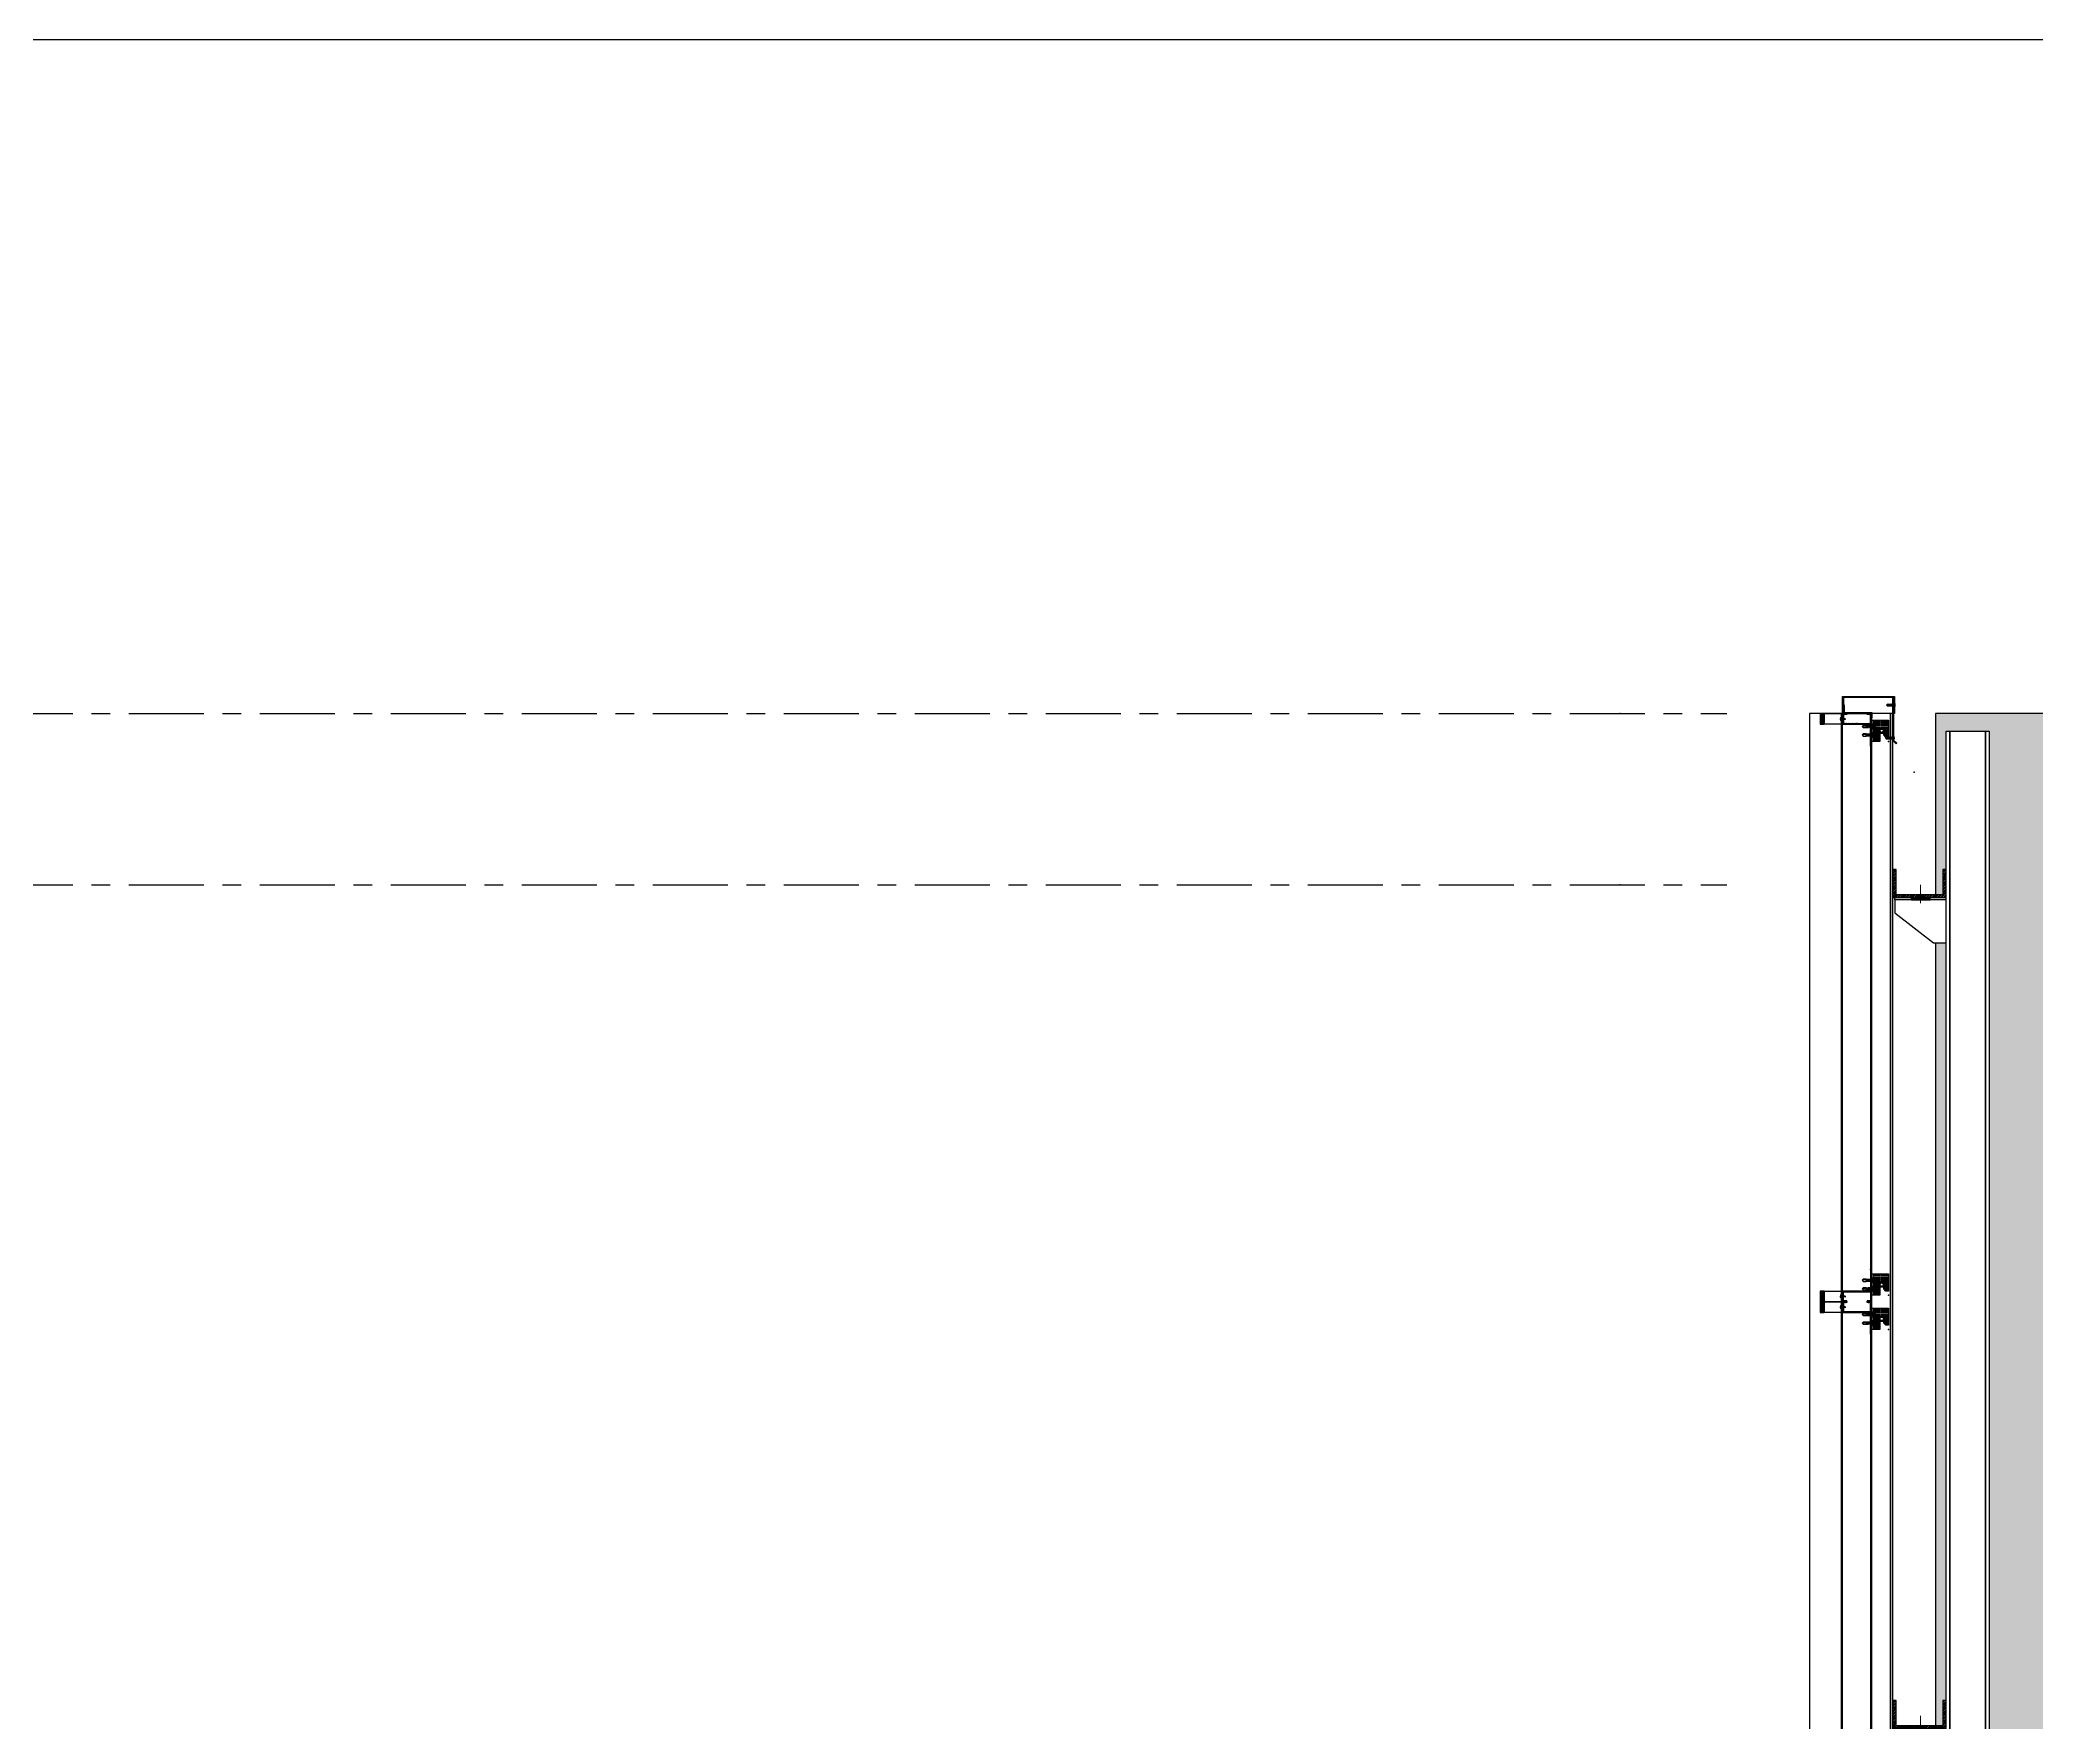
# Model space of a CAD drawing. Header units: millimetres. Extents: x -1379 to 1385823, y -4884429 to 548763.
# Drawn here: x 725001 to 729668, y -2332908 to -2328975 of the extents above; entities that cross this region are included whole.
import ezdxf
from ezdxf.xclip import XClip

# ---------------------------------------------------------------- set-up
doc = ezdxf.new("R2010")
doc.units = ezdxf.units.MM
doc.header["$XCLIPFRAME"] = 0
doc.set_wipeout_variables(frame=1)
for name, pattern in [('CENTER', [50.8, 31.75, -6.35, 6.35, -6.35]), ('TA_GL_000.70000', [1.925, 0.7, -0.175, 0.175, -0.175, 0.7]), ('TA_HL_001.00000', [6.5, 3.55, -2.95]), ('XKITLINE00', [0])]:
    doc.linetypes.add(name, pattern=pattern)
for name, color, linetype in [('000 - 0_SYM_DWG_GRIDLINE_MAIN_COLOR_251', 7, 'Continuous'), ('000 - CONCRETE_COL_CUT_COLOR_1', 7, 'Continuous'), ('000 - CONCRETE_COL_WIPEOUT_', 7, 'Continuous'), ('000 - EXISTING_PRECAST_HATCH_', 7, 'Continuous'), ('000 - GRID', 7, 'CENTER'), ('000 - L I N E 0.1', 7, 'Continuous'), ('000 - STRUCTURE_STEEL_ACCESORIES_MAIN_COLOR_1', 7, 'Continuous'), ('000 - STRUCTURE_STEEL_FASTERN_MAIN_COLOR_2', 7, 'Continuous'), ('000 - STRUCTURE_STEEL_FRAMING_CUT_COLOR_4', 7, 'Continuous'), ('000 - STRUCTURE_STEEL_FRAMING_HATCH_', 7, 'Continuous'), ('000 - STRUCTURE_STEEL_FRAMING_MAIN_COLOR_1', 7, 'Continuous'), ('000 - STRUCTURE_STEEL_FRAMING_MAIN_COLOR_2', 7, 'Continuous'), ('000 - STRUCTURE_STEEL_FRAMING_SUB_COLOR_2', 7, 'Continuous'), ('000 - STRUCTURE_STEEL_FRAMING_WIPEOUT_', 7, 'Continuous'), ('010 - ASPG_ACCESSORIES_MAIN_COLOR_1', 7, 'Continuous'), ('010 - ASPG_ACCESSORIES_MAIN_COLOR_2', 7, 'Continuous'), ('010 - ASPG_ACCESSORIES_SUB_COLOR_3', 7, 'Continuous'), ('010 - ASPG_EXTR_MAIN_COLOR_2', 7, 'Continuous'), ('010 - ASPG_EXTR_WIPEOUT_', 7, 'Continuous'), ('010 - ASPG_FASTERN_MAIN_COLOR_1', 7, 'Continuous'), ('010 - ASPG_FASTERN_SUB_COLOR_2', 7, 'Continuous'), ('010 - ASPG_FASTERN_WIPEOUT_', 7, 'Continuous'), ('010 - ASPG_FLASHING_CUT_COLOR_3', 7, 'Continuous'), ('010 - ASPG_FLASHING_CUT_COLOR_4', 7, 'Continuous'), ('010 - ASPG_FLASHING_CUT_COLOR_5', 7, 'Continuous'), ('010 - ASPG_FLASHING_HATCH_', 7, 'Continuous'), ('010 - ASPG_FRAMING_CUT_COLOR_4', 7, 'Continuous'), ('010 - ASPG_FRAMING_HATCH_', 7, 'Continuous'), ('010 - ASPG_FRAMING_SUB_COLOR_2', 7, 'Continuous'), ('010 - ASPG_FRAMING_WIPEOUT_', 7, 'Continuous'), ('Center Line', 7, 'CENTER'), ('HATCH', 7, 'Continuous')]:
    doc.layers.add(name, color=color, linetype=linetype)
doc.layers.add('000 - STRUCTURE_STEEL_FRAMING_DEF_SUB', color=7, linetype='Continuous', plot=False)
doc.layers.add('010 - ASPG_ACCESSORIES_DEF_SUB', color=7, linetype='Continuous', plot=False)
doc.layers.add('Part', color=7, linetype='Continuous', lineweight=0)
doc.layers.add('SCREW', color=7, linetype='Continuous', lineweight=5)
doc.styles.add('Cetury Gothic', font='swissl.ttf')
doc.styles.add('TA', font='', dxfattribs={"height": 4.5})
doc.styles.get('TA').set_extended_font_data('Cordia New')
pattern_1 = [(45, (2715.48714, 3084.9077), (-0.265165043, 0.265165043), []), (45, (2715.6639, 3084.9077), (-0.265165043, 0.265165043), [])]

# ---------------------------------------------------------------- blocks, each defined once
blk = doc.blocks.new('*U2544')
at = {"layer": '000 - 0_SYM_DWG_GRIDLINE_MAIN_COLOR_251', "color": 7, "linetype": 'ByBlock', "ltscale": 5}
blk.add_line((5, 0), (-106.471, 0), dxfattribs=at)
at = {"layer": '000 - 0_SYM_DWG_GRIDLINE_MAIN_COLOR_251', "color": 7}
blk.add_point((-101.471, 0), dxfattribs=at)
at = {"color": 7, "style": 'TA', "flags": 1}
blk.add_attdef('LOCATION', (6, -6), '', height=4.5, rotation=270, dxfattribs=at)
blk = doc.blocks.new('C-1-IV01_REV00-1_20260626-134852_SECTION_B-1_DIMS')
at = {"layer": '000 - GRID', "color": 7, "linetype": 'TA_GL_000.70000', "xscale": 50, "yscale": 50, "zscale": 50, "rotation": 180}
for p in [(-16325.9, 114425), (-16325.9, 114025)]:
    blk.add_blockref('*U2544', p, dxfattribs=at)
blk = doc.blocks.new('*U3389')
at = {"color": 7}
blk.add_wipeout([(-50, 40), (50, 40), (50, 4854), (-50, 4854)], dxfattribs=at)
at = {"layer": '000 - STRUCTURE_STEEL_ACCESORIES_MAIN_COLOR_1', "color": 7, "lineweight": 0}
blk.add_line((30, 90), (-30, 90), dxfattribs=at)
blk.add_lwpolyline([(-15.2, 71.5), (-12.5, 72), (12.5, 72), (15.2, 71.5), (17.4, 69.9), (19, 67.7), (19.5, 65), (19, 62.3), (17.4, 60.1), (15.2, 58.5), (12.5, 58), (-12.5, 58), (-15.2, 58.5), (-17.4, 60.1), (-19, 62.3), (-19.5, 65), (-19, 67.7), (-17.4, 69.9), (-15.2, 71.5)], close=True, dxfattribs=at)
at = {"layer": '000 - STRUCTURE_STEEL_FRAMING_SUB_COLOR_2', "color": 7}
blk.add_lwpolyline([(-42, 4854), (42, 4854), (42, 40), (-42, 40)], close=True, dxfattribs=at)
at = {"color": 7}
blk.add_wipeout([(60, 20), (60, 30), (-60, 30), (-60, 20), (-80, 0), (80, 0)], dxfattribs=at)
at = {"layer": '000 - STRUCTURE_STEEL_ACCESORIES_MAIN_COLOR_1', "color": 7, "lineweight": 0}
for p, q in [((-30, 90), (-30, 30)), ((30, 30), (30, 90)), ((30, 35), (-30, 35))]:
    blk.add_line(p, q, dxfattribs=at)
at = {"layer": '000 - STRUCTURE_STEEL_FASTERN_MAIN_COLOR_2', "color": 7}
blk.add_line((-60, 20), (60, 20), dxfattribs=at)
at = {"layer": '000 - STRUCTURE_STEEL_FASTERN_MAIN_COLOR_2', "color": 7, "lineweight": 0}
blk.add_lwpolyline([(60, 20), (60, 30), (-60, 30), (-60, 20), (-80, 0), (80, 0)], close=True, dxfattribs=at)
at = {"layer": '000 - STRUCTURE_STEEL_FRAMING_MAIN_COLOR_1', "color": 7}
for points in [[(-50, 4854), (-42, 4854), (-42, 40), (-50, 40)], [(42, 4854), (50, 4854), (50, 40), (42, 40)]]:
    blk.add_lwpolyline(points, close=True, dxfattribs=at)
blk = doc.blocks.new('*A2482')
at = {"layer": 'Part', "color": 7, "linetype": 'XKITLINE00', "lineweight": 0}
for p, q in [((560.731873, 232.946249), (560.571873, 232.946249)), ((560.571873, 232.946249), (560.571873, 231.646249)), ((560.731873, 231.766249), (560.731873, 232.946249)), ((563.071873, 232.946249), (562.911873, 232.946249)), ((562.911873, 232.946249), (562.911873, 231.766249)), ((563.071873, 231.646249), (563.071873, 232.946249)), ((560.571873, 231.646249), (563.071873, 231.646249)), ((562.911873, 231.766249), (560.731873, 231.766249))]:
    blk.add_line(p, q, dxfattribs=at)
blk = doc.blocks.new('*A2483')
at = {"layer": 'Part', "color": 7, "linetype": 'XKITLINE00', "lineweight": 0}
for p, q in [((560.671873, 231.526249), (560.671873, 231.646249)), ((563.071873, 231.526249), (560.671873, 231.526249)), ((563.071873, 231.646249), (563.071873, 231.526249))]:
    blk.add_line(p, q, dxfattribs=at)
blk = doc.blocks.new('*U2484')
at = {"color": 7}
blk.add_wipeout([(-120, 100), (-120, 106), (-125, 106), (-125, 171), (-117, 171), (-117, 112), (-8, 112), (-8, 171), (0, 171), (0, 106), (0, 100), (0, 0), (-30, 0), (-120, 70)], dxfattribs=at)
at = {"layer": '000 - STRUCTURE_STEEL_FRAMING_HATCH_'}
h = blk.add_hatch(dxfattribs=at)
h.set_pattern_fill('ANSI32', scale=0.5)
h.paths.add_polyline_path([(-125, 171), (-125, 106), (0, 106), (0, 171), (-8, 171), (-8, 112), (-117, 112), (-117, 171)])
h = blk.add_hatch(dxfattribs=at)
h.set_pattern_fill('ANSI32', style=0)
h.set_pattern_definition(pattern_1)
h.paths.add_polyline_path([(-38, 106), (-38, 100), (-82, 100), (-82, 106)], flags=17)
h = blk.add_hatch(dxfattribs=at)
h.set_pattern_fill('ANSI32', style=0)
h.set_pattern_definition(pattern_1)
h.paths.add_polyline_path([(-53, 112), (-53, 106), (-67, 106), (-67, 112)], flags=17)
at = {"layer": '000 - STRUCTURE_STEEL_FRAMING_CUT_COLOR_4', "color": 7}
blk.add_lwpolyline([(-125, 171), (-125, 106), (0, 106), (0, 171), (-8, 171), (-8, 112), (-117, 112), (-117, 171), (-125, 171)], dxfattribs=at)
at = {"layer": '000 - STRUCTURE_STEEL_FRAMING_DEF_SUB', "color": 7, "linetype": 'XKITLINE00', "lineweight": 0}
blk.add_line((-60, 92.1), (-60, 135), dxfattribs=at)
blk.add_line((-60, 92.1), (-60, 135), dxfattribs=at)
at = {"layer": '000 - STRUCTURE_STEEL_FRAMING_HATCH_', "color": 7, "linetype": 'XKITLINE00', "lineweight": 0}
for p, q in [((-82, 100), (-82, 106)), ((-82, 100), (-82, 106)), ((-67, 106), (-67, 112)), ((-67, 106), (-67, 112)), ((-53, 106), (-53, 112)), ((-53, 106), (-53, 112)), ((-38, 100), (-38, 106)), ((-38, 100), (-38, 106))]:
    blk.add_line(p, q, dxfattribs=at)
at = {"layer": '000 - STRUCTURE_STEEL_FRAMING_MAIN_COLOR_2', "color": 7}
blk.add_lwpolyline([(-120, 106), (0, 106), (0, 100), (-120, 100)], close=True, dxfattribs=at)
blk.add_lwpolyline([(-120, 100), (-120, 70), (-30, 0), (0, 0), (0, 100), (-120, 100)], dxfattribs=at)
at = {"color": 7, "lineweight": 0, "xscale": 50, "yscale": 50, "zscale": 50}
blk.add_blockref('*A2482', (-28153.6, -11476.3), dxfattribs=at)
at = {"layer": '000 - STRUCTURE_STEEL_FRAMING_MAIN_COLOR_2', "color": 7, "xscale": 50, "yscale": 50, "zscale": 50}
blk.add_blockref('*A2483', (-28153.6, -11476.3), dxfattribs=at)
blk = doc.blocks.new('*U3390')
at = {"color": 7}
blk.add_wipeout([(-50, 40), (50, 40), (50, 2720), (-50, 2720)], dxfattribs=at)
blk.add_wipeout([(-225, 40), (-175, 40), (-175, 2801), (-225, 2801)], dxfattribs=at).dxf.layer = '000 - STRUCTURE_STEEL_FRAMING_WIPEOUT_'
at = {"layer": '000 - STRUCTURE_STEEL_FRAMING_MAIN_COLOR_1', "color": 7}
blk.add_lwpolyline([(42, 2720), (50, 2720), (50, 40), (42, 40)], close=True, dxfattribs=at)
at = {"layer": '000 - STRUCTURE_STEEL_FRAMING_SUB_COLOR_2', "color": 7}
blk.add_lwpolyline([(-42, 2720), (42, 2720), (42, 40), (-42, 40)], close=True, dxfattribs=at)
at = {"color": 7}
blk.add_blockref('*U2484', (-50, 322.6), dxfattribs=at)
blk.add_blockref('*U2484', (-50, 322.6), dxfattribs=at)
at = {"layer": '000 - STRUCTURE_STEEL_FRAMING_MAIN_COLOR_1', "color": 7}
for points in [[(-225, 40), (-180, 40), (-180, 2801), (-225, 2801)], [(-180, 40), (-175, 40), (-175, 2801), (-180, 2801)]]:
    blk.add_lwpolyline(points, close=True, dxfattribs=at)
at = {"color": 7}
blk.add_blockref('*U2484', (-50, 2265.4), dxfattribs=at)
blk.add_blockref('*U2484', (-50, 2265.4), dxfattribs=at)
at = {"layer": '000 - STRUCTURE_STEEL_FRAMING_MAIN_COLOR_1', "color": 7}
blk.add_lwpolyline([(-50, 2720), (-42, 2720), (-42, 40), (-50, 40)], close=True, dxfattribs=at)
blk = doc.blocks.new('000_ASPG_TYP_FILES_20260218-010703_FRAME_EXTR_HONLIZONTAL')
at = {"layer": '010 - ASPG_FRAMING_HATCH_'}
h = blk.add_hatch(dxfattribs=at)
h.set_pattern_fill('ANSI32', scale=0.1)
edge = h.paths.add_edge_path()
edge.add_line((74.7, 2), (25, 2))
edge.add_line((25, 2), (25, 67))
edge.add_arc((24.7, 67), 0.3, 0, 90)
edge.add_line((24.7, 67.3), (0.3, 67.3))
edge.add_arc((0.3, 67), 0.3, 90, 180)
edge.add_line((0, 67), (0, 57.6))
edge.add_arc((0.3, 57.6), 0.3, 180, 270)
edge.add_line((0.3, 57.3), (1.7, 57.3))
edge.add_arc((1.7, 57.6), 0.3, 270, 360)
edge.add_line((2, 57.6), (2, 65))
edge.add_arc((2.3, 65), 0.3, 90, 180, ccw=False)
edge.add_line((2.3, 65.3), (22.7, 65.3))
edge.add_arc((22.7, 65), 0.3, 0, 90, ccw=False)
edge.add_line((23, 65), (23, 49))
edge.add_line((23, 49), (23.5, 48.5))
edge.add_line((23.5, 48.5), (23, 48))
edge.add_line((23, 48), (23, 22.3))
edge.add_line((23, 22.3), (23.5, 21.8))
edge.add_line((23.5, 21.8), (23, 21.3))
edge.add_line((23, 21.3), (23, 2.3))
edge.add_arc((22.7, 2.3), 0.3, -90, 0, ccw=False)
edge.add_line((22.7, 2), (2.3, 2))
edge.add_arc((2.3, 2.3), 0.3, 180, 270, ccw=False)
edge.add_line((2, 2.3), (2, 9.7))
edge.add_arc((1.7, 9.7), 0.3, 0, 90)
edge.add_line((1.7, 10), (0.3, 10))
edge.add_arc((0.3, 9.7), 0.3, 90, 180)
edge.add_line((0, 9.7), (0, 0.3))
edge.add_arc((0.3, 0.3), 0.3, 180, 270)
edge.add_line((0.3, 0), (74.7, 0))
at = {"layer": '010 - ASPG_ACCESSORIES_DEF_SUB', "color": 7}
for p in [(0, 67.3), (0, 57.3), (25, 67.3), (25, 67.3), (0, 10), (0, 10), (0, 0), (75, 2), (75, 0)]:
    blk.add_point(p, dxfattribs=at)
at = {"layer": '010 - ASPG_FRAMING_CUT_COLOR_4', "color": 7}
blk.add_line((75, 0.3), (75, 1.7), dxfattribs=at)
blk.add_lwpolyline([(74.7, 2), (25, 2), (25, 67, 0.414214), (24.7, 67.3), (0.3, 67.3, 0.414214), (0, 67), (0, 57.6, 0.414214), (0.3, 57.3), (1.7, 57.3, 0.414214), (2, 57.6), (2, 65, -0.414214), (2.3, 65.3), (22.7, 65.3, -0.414214), (23, 65), (23, 49), (23.5, 48.5), (23, 48), (23, 22.3), (23.5, 21.8), (23, 21.3), (23, 2.3, -0.414214), (22.7, 2), (2.3, 2, -0.414214), (2, 2.3), (2, 9.7, 0.414214), (1.7, 10), (0.3, 10, 0.414214), (0, 9.7), (0, 0.3, 0.414214), (0.3, 0), (74.7, 0)], format="xyb", dxfattribs=at)
for centre, start, end in [((0.3, 57.6), 180, 270), ((1.7, 57.6), 270, 0), ((2.3, 65), 90, 180), ((0.3, 9.7), 90, 180), ((0.3, 0.3), 180, 270), ((1.7, 9.7), 0, 90), ((2.3, 2.3), 180, 270), ((22.7, 2.3), 270, 0), ((74.7, 1.7), 0, 90), ((74.7, 0.3), 270, 0)]:
    blk.add_arc(centre, 0.3, start, end, dxfattribs=at)
blk = doc.blocks.new('PZG35-9D5')
at = {"layer": 'Center Line', "color": 7}
blk.add_line((0, 3.7), (0, -10.5), dxfattribs=at)
at = {"layer": 'SCREW', "color": 7}
for p, q in [((-1.4, 0), (-1.4, -1.1)), ((1.4, 0), (1.4, -0.6)), ((-1.9, -1.4), (1.9, -0.9)), ((-1.9, -1.4), (-1.4, -1.1)), ((-1.9, -1.4), (-1.4, -1.7)), ((-1.9, -2.7), (1.9, -2.2)), ((-1.9, -2.7), (-1.4, -2.4)), ((-1.9, -2.7), (-1.4, -3)), ((-1.9, -4), (-1.4, -3.7)), ((-1.9, -4), (-1, -3.9)), ((-1.9, -4), (-1.4, -4.3)), ((-1.4, -1.1), (1.4, -0.6)), ((-1.4, -1.7), (1.4, -1.2)), ((-1.4, -1.7), (-1.4, -2.4)), ((-1.4, -2.4), (1.4, -1.9)), ((-1.4, -3), (1.4, -2.5)), ((-1.4, -3), (-1.4, -3.7)), ((-1.4, -3.7), (-0.8, -3.6)), ((-1.4, -4.3), (-1.4, -8.1)), ((-1.4, -4.3), (-1.2, -4.3)), ((0, -9.5), (-1.4, -8.1)), ((0, -9.5), (1.4, -8.1)), ((0.6, -3.3), (1.4, -3.2)), ((0.7, -3.7), (1.9, -3.5)), ((0.7, -3.9), (1.4, -3.8)), ((0.7, -4.6), (1.4, -4.5)), ((0.7, -5), (1.9, -4.8)), ((0.7, -5.2), (1.4, -5.1)), ((1.9, -0.9), (1.4, -0.6)), ((1.9, -0.9), (1.4, -1.2)), ((1.4, -1.2), (1.4, -1.9)), ((1.9, -2.2), (1.4, -1.9)), ((1.9, -2.2), (1.4, -2.5)), ((1.4, -2.5), (1.4, -3.2)), ((1.9, -3.5), (1.4, -3.2)), ((1.9, -3.5), (1.4, -3.8)), ((1.4, -3.8), (1.4, -4.5)), ((1.9, -4.8), (1.4, -4.5)), ((1.9, -4.8), (1.4, -5.1)), ((1.4, -5.1), (1.4, -8.1))]:
    blk.add_line(p, q, dxfattribs=at)
blk.add_lwpolyline([(0, -9.5), (0.7, -5.2), (0.7, -3.6, 0.417657), (0.4, -3.3, 0.108102), (-0.8, -3.6), (-1.4, -4.7)], format="xyb", dxfattribs=at)
blk = doc.blocks.new('*U3139')
at = {"layer": 'SCREW', "color": 7}
blk.add_lwpolyline([(3, 1.8, 0.09906), (0.8, 2.5), (0.8, 2.3), (-0.8, 2.3), (-0.8, 2.5, 0.09906), (-3, 1.8, 0.266588), (-3.5, 1), (-3.5, 0.2, 0.414214), (-3.3, 0), (3.3, 0, 0.414214), (3.5, 0.2), (3.5, 1, 0.266588)], format="xyb", close=True, dxfattribs=at)
blk.add_blockref('PZG35-9D5', (0, 0), dxfattribs=at)
blk = doc.blocks.new('000_ASPG_TYP_FILES_BK_FOR_ASPG_LOUVERS_SIDE_VIEW')
at = {"color": 7}
blk.add_point((0, 0), dxfattribs=at)
at = {"layer": '010 - ASPG_ACCESSORIES_MAIN_COLOR_1', "color": 7}
blk.add_line((2.8, -12.5), (2.8, 12.5), dxfattribs=at)
for points in [[(43.2, -12.5), (0.8, -12.5), (0.8, 12.5), (43.2, 12.5)], [(52.5, 12.5), (43.2, 12.5), (43.2, -12.5), (52.5, -12.5)]]:
    blk.add_lwpolyline(points, close=True, dxfattribs=at)
at = {"layer": '010 - ASPG_ACCESSORIES_SUB_COLOR_3', "color": 7}
for p, q in [((43.5, -12.5), (43.5, 12.5)), ((43.8, -12.5), (43.8, 12.5)), ((44.3, -12.5), (44.3, 12.5)), ((45, -12.5), (45, 12.5)), ((45.8, -12.5), (45.8, 12.5)), ((46.7, -12.5), (46.7, 12.5)), ((47.6, -12.5), (47.6, 12.5)), ((48.6, -12.5), (48.6, 12.5)), ((50.6, -12.5), (50.6, 12.5)), ((51.4, -12.5), (51.4, 12.5)), ((52.1, -12.5), (52.1, 12.5)), ((52.5, -12.5), (52.5, 12.5))]:
    blk.add_line(p, q, dxfattribs=at)
at = {"layer": 'SCREW', "color": 7, "rotation": 270}
blk.add_blockref('*U3139', (2.8, 0), dxfattribs=at)
blk = doc.blocks.new('A$C57452C2B')
at = {"layer": '010 - ASPG_FASTERN_MAIN_COLOR_1', "color": 7}
for p, q in [((0.003, 0.0005), (0.003, 0.004)), ((0.01, 0), (0.004, 0)), ((0.007, 0.031), (0.0045, 0.021)), ((0.005, 0.0005), (0.005, 0.004)), ((0.009, 0.0005), (0.009, 0.004)), ((0.011, 0.0005), (0.011, 0.004))]:
    blk.add_line(p, q, dxfattribs=at)
for points in [[(0.014, 0.005), (0.014, 0.006), (0, 0.006), (0, 0.005), (0.003, 0.004), (0.011, 0.004)], [(0.0045, 0.021), (0.0045, 0.028), (0.007, 0.031), (0.0095, 0.028), (0.0095, 0.021)]]:
    blk.add_lwpolyline(points, close=True, dxfattribs=at)
for centre, radius, start, end in [((0.004, 0.0013), 0.00125, 216.8699, 323.1301), ((0.007, 0.0043), 0.00425, 241.9275, 298.0725), ((0.01, 0.0013), 0.00125, 216.8699, 323.1301)]:
    blk.add_arc(centre, radius, start, end, dxfattribs=at)
at = {"layer": '010 - ASPG_FASTERN_SUB_COLOR_2', "color": 7}
for p in [(0.0095, 0.021), (0.0045, 0.021)]:
    blk.add_line(p, (0.0045, 0.0197), dxfattribs=at)
for points in [[(0.0045, 0.0167, 0.666667), (0.0045, 0.0182), (0.0095, 0.0195, 0.666667), (0.0095, 0.018)], [(0.0045, 0.0152, 0.666667), (0.0045, 0.0167), (0.0095, 0.018, 0.666667), (0.0095, 0.0165)], [(0.0045, 0.0137, 0.666667), (0.0045, 0.0152), (0.0095, 0.0165, 0.666667), (0.0095, 0.015)], [(0.0045, 0.0122, 0.666667), (0.0045, 0.0137), (0.0095, 0.015, 0.666667), (0.0095, 0.0135)], [(0.0045, 0.0107, 0.666667), (0.0045, 0.0122), (0.0095, 0.0135, 0.666667), (0.0095, 0.012)], [(0.0045, 0.0092, 0.666667), (0.0045, 0.0107), (0.0095, 0.012, 0.666667), (0.0095, 0.0105)], [(0.0045, 0.0077, 0.666667), (0.0045, 0.0092), (0.0095, 0.0105, 0.666667), (0.0095, 0.009)], [(0.0045, 0.0062, 0.666667), (0.0045, 0.0077), (0.0095, 0.009, 0.666667), (0.0095, 0.0075)], [(0.0047, 0.006, 0.091189), (0.0045, 0.0062), (0.0095, 0.0075, 0.666667), (0.0095, 0.006)]]:
    blk.add_lwpolyline(points, format="xyb", dxfattribs=at)
for centre, start, end in [((0.0042, 0.0189), 292.6199, 67.3801), ((0.0098, 0.0203), 112.6199, 247.3801)]:
    blk.add_arc(centre, 0.000812, start, end, dxfattribs=at)
blk = doc.blocks.new('A$C6d2a724f')
at = {"color": 7}
blk.add_wipeout([(-3.7, 6.3), (3.7, 6.3), (7.3, 0), (3.7, -6.3), (-3.7, -6.3), (-7.3, 0)], dxfattribs=at).dxf.layer = '010 - ASPG_FASTERN_MAIN_COLOR_1'
at = {"layer": '010 - ASPG_FASTERN_MAIN_COLOR_1', "color": 7}
blk.add_lwpolyline([(-3.7, 6.3), (3.7, 6.3), (7.3, 0), (3.7, -6.3), (-3.7, -6.3), (-7.3, 0)], close=True, dxfattribs=at)
at = {"layer": '010 - ASPG_FASTERN_SUB_COLOR_2', "color": 7}
for radius in [6.33, 3.96]:
    blk.add_circle((0, 0), radius, dxfattribs=at)
blk = doc.blocks.new('A$Cb3d6a647')
at = {"color": 7}
blk.add_wipeout([(0, -50), (0, -50), (0, 0), (40, 0), (40, -40), (33.7, -40), (28.7, -35), (28.7, -25), (27.4, -21.8), (24.2, -20.5), (21, -21.8), (19.7, -25), (19.7, -50)], dxfattribs=at).dxf.layer = '010 - ASPG_FASTERN_WIPEOUT_'
at = {"layer": 'HATCH'}
h = blk.add_hatch(dxfattribs=at)
h.set_pattern_fill('DOTS', scale=0.5)
h.paths.add_polyline_path([(3, 0), (3, -8), (4, -8), (5, -11), (8.5, -11, -0.236068), (9, -12), (9, -19), (5, -19), (4, -22), (3, -22), (3, -28), (4, -28), (5, -31), (8.5, -31, -0.236068), (9, -32), (9, -39), (5, -39), (4, -42), (3, -42), (3, -50), (19.7, -50), (19.7, -25, -1), (28.7, -25), (28.7, -35), (33.7, -40), (40, -40), (40, 0)])
at = {"color": 7}
blk.add_point((40, -50), dxfattribs=at)
at = {"layer": '010 - ASPG_ACCESSORIES_MAIN_COLOR_1', "color": 7}
blk.add_lwpolyline([(0, 0), (3, 0), (3, -50), (0, -50)], close=True, dxfattribs=at)
at = {"layer": '010 - ASPG_ACCESSORIES_MAIN_COLOR_2', "color": 7}
blk.add_lwpolyline([(0, 0), (40, 0), (40, -40), (33.7, -40), (28.7, -35), (28.7, -25, 1), (19.7, -25), (19.7, -50), (0, -50)], format="xyb", close=True, dxfattribs=at)
at = {"color": 7, "extrusion": (0, 0, -1), "xscale": 1000, "yscale": 1000, "zscale": -1000, "rotation": 270}
for p in [(-9, -8), (-9, -28)]:
    blk.add_blockref('A$C57452C2B', p, dxfattribs=at)
at = {"color": 7}
blk.add_blockref('A$C6d2a724f', (24.2, -25), dxfattribs=at)
blk = doc.blocks.new('*U2521')
at = {"color": 7}
blk.add_wipeout([(1350, 2), (25, 2), (25, 67.3), (1350, 67.3)], dxfattribs=at).dxf.layer = '010 - ASPG_FRAMING_WIPEOUT_'
blk.add_blockref('000_ASPG_TYP_FILES_20260218-010703_FRAME_EXTR_HONLIZONTAL', (0, 0), dxfattribs=at)
at = {"color": 7, "xscale": -1}
blk.add_blockref('000_ASPG_TYP_FILES_20260218-010703_FRAME_EXTR_HONLIZONTAL', (1375, 0), dxfattribs=at)
at = {"color": 7}
blk.add_wipeout([(2750, 67.8), (2750, 144.8), (0, 144.8), (0, 67.8)], dxfattribs=at).dxf.layer = '010 - ASPG_EXTR_WIPEOUT_'
blk.add_point((25, 67.3), dxfattribs=at)
at = {"layer": '010 - ASPG_EXTR_MAIN_COLOR_2', "color": 7}
blk.add_lwpolyline([(2750, 69.8), (2750, 144.8), (0, 144.8), (0, 69.8)], close=True, dxfattribs=at)
at = {"layer": '010 - ASPG_FRAMING_SUB_COLOR_2', "color": 7}
blk.add_lwpolyline([(1350, 2), (25, 2), (25, 67.3), (1350, 67.3)], close=True, dxfattribs=at)
at = {"color": 7, "rotation": 90}
for p in [(12.5, 67.3), (1362.5, 67.3)]:
    blk.add_blockref('000_ASPG_TYP_FILES_BK_FOR_ASPG_LOUVERS_SIDE_VIEW', p, dxfattribs=at)
at = {"color": 7, "rotation": 270}
for p in [(65, 0), (1360, 0)]:
    blk.add_blockref('A$Cb3d6a647', p, dxfattribs=at)
blk = doc.blocks.new('*U2528')
at = {"layer": '000 - EXISTING_PRECAST_HATCH_'}
h = blk.add_hatch(dxfattribs=at)
h.set_pattern_fill('AR-SAND', scale=0.04)
h.set_pattern_definition([(37.5, (-99203.6032, -844506.8257), (-0.0640012518, 1.9576529493), [0, -1.54432, 0, -1.7272, 0, -1.651]), (7.5, (-99203.6032, -844506.8257), (1.7980931326, 2.867300402), [0, -0.83312, 0, -1.39192, 0, -0.5334]), (327.5, (-99204.8529, -844506.8257), (3.163969481, 0.0057487387), [0, -0.508, 0, -1.8288, 0, -2.3876]), (317.5, (-99204.853, -844506.8257), (3.05422581, 0.891717293), [0, -0.254, 0, -1.19888, 0, -1.3716])])
h.paths.add_polyline_path([(0, 0), (0, 2450), (-312.9, 2450), (-312.9, 150), (-2240.4, 150), (-2240.4, 0)])
h = blk.add_hatch(dxfattribs=at)
h.set_pattern_fill('ANSI31', scale=0.5)
h.set_pattern_definition([(45, (-99203.6, -844506.8), (-841.899, 841.899), [])])
h.paths.add_polyline_path([(0, 0), (0, 2450), (-312.9, 2450), (-312.9, 150), (-2240.4, 150), (-2240.4, 0)])
at = {"layer": '000 - CONCRETE_COL_CUT_COLOR_1', "color": 7, "lineweight": -2}
blk.add_lwpolyline([(0, 0), (0, 2450), (-312.9, 2450), (-312.9, 150), (-2240.4, 150), (-2240.4, 0), (-2240.4, 0), (-2240.4, 0), (-2240.4, 0), (-2240.4, 0), (-2240.4, 0), (-2240.4, 0), (-2240.4, 0), (-2240.4, 0), (-2240.4, 0), (-2240.4, 0), (-2240.4, 0), (-2240.4, 0), (-2240.4, 0), (-2240.4, 0), (-2240.4, 0), (-2240.4, 0), (-2240.4, 0), (-2240.4, 0), (-2240.4, 0), (-2240.4, 0), (-2240.4, 0), (-2240.4, 0), (-2240.4, 0), (-2240.4, 0), (-2240.4, 0), (-2240.4, 0), (-2240.4, 0), (-2240.4, 0), (-2240.4, 0), (-2240.4, 0), (-2240.4, 0), (-2240.4, 0), (-2240.4, 0), (-2240.4, 0), (-2240.4, 0), (-2240.4, 0), (-2240.4, 0), (-2240.4, 0), (-2240.4, 0), (-2240.4, 0), (-2240.4, 0), (-2240.4, 0)], close=True, dxfattribs=at)
blk = doc.blocks.new('*U2875')
at = {"color": 7}
blk.add_wipeout([(1350, 2), (25, 2), (25, 67.3), (1350, 67.3)], dxfattribs=at).dxf.layer = '010 - ASPG_FRAMING_WIPEOUT_'
at = {"layer": '010 - ASPG_FRAMING_SUB_COLOR_2', "color": 7}
blk.add_lwpolyline([(1350, 2), (25, 2), (25, 67.3), (1350, 67.3)], close=True, dxfattribs=at)
at = {"color": 7, "rotation": 90}
for p in [(12.5, 67.3), (1362.5, 67.3)]:
    blk.add_blockref('000_ASPG_TYP_FILES_BK_FOR_ASPG_LOUVERS_SIDE_VIEW', p, dxfattribs=at)
at = {"color": 7}
blk.add_blockref('000_ASPG_TYP_FILES_20260218-010703_FRAME_EXTR_HONLIZONTAL', (0, 0), dxfattribs=at)
at = {"color": 7, "xscale": -1}
blk.add_blockref('000_ASPG_TYP_FILES_20260218-010703_FRAME_EXTR_HONLIZONTAL', (1375, 0), dxfattribs=at)
at = {"color": 7, "rotation": 270}
for p in [(65, 0), (1360, 0)]:
    blk.add_blockref('A$Cb3d6a647', p, dxfattribs=at)
blk = doc.blocks.new('A$C09BF45C0')
at = {"layer": '010 - ASPG_ACCESSORIES_SUB_COLOR_3', "color": 7}
for p, q in [((0, 0.019), (0, 0.0195)), ((0.009, 0.0195), (0, 0.0195)), ((0.009, 0.019), (0, 0.019)), ((0.002, 0.019), (0.0025, 0.0172)), ((0.002, 0.0164), (0.007, 0.0175)), ((0.002, 0.0144), (0.007, 0.0155)), ((0.002, 0.0124), (0.007, 0.0135)), ((0.002, 0.0104), (0.007, 0.0115)), ((0.002, 0.0084), (0.0043, 0.0089)), ((0.002, 0.0064), (0.0033, 0.0067)), ((0.002, 0.0044), (0.0027, 0.0046)), ((0.0025, 0.0169), (0.0025, 0.0172)), ((0.0025, 0.0149), (0.0025, 0.0161)), ((0.0025, 0.0129), (0.0025, 0.0141)), ((0.0025, 0.0109), (0.0025, 0.0121)), ((0.0025, 0.0089), (0.0025, 0.0101)), ((0.0025, 0.0069), (0.0025, 0.0081)), ((0.0025, 0.0049), (0.0025, 0.0061)), ((0.0025, 0.0024), (0.0025, 0.0041)), ((0.0025, 0.0024), (0.0045, 0)), ((0.0039, 0.0207), (0.0039, 0.02)), ((0.0039, 0.02), (0.0051, 0.02)), ((0.0045, 0), (0.0065, 0.0081)), ((0.0045, 0), (0.0065, 0.0024)), ((0.0051, 0.02), (0.0051, 0.0207)), ((0.0057, 0.0092), (0.007, 0.0095)), ((0.0065, 0.0081), (0.0057, 0.0015)), ((0.0064, 0.0074), (0.007, 0.0075)), ((0.0065, 0.0158), (0.0065, 0.017)), ((0.0065, 0.0138), (0.0065, 0.015)), ((0.0065, 0.0118), (0.0065, 0.013)), ((0.0065, 0.0098), (0.0065, 0.011)), ((0.0065, 0.0078), (0.0065, 0.009)), ((0.0065, 0.0024), (0.0065, 0.007)), ((0.0065, 0.0058), (0.0065, 0.007)), ((0.0065, 0.0038), (0.0065, 0.005)), ((0.0066, 0.0177), (0.007, 0.019)), ((0.009, 0.019), (0.009, 0.0195))]:
    blk.add_line(p, q, dxfattribs=at)
for points in [[(0.0025, 0.0169), (0.0065, 0.0178, 0.222712), (0.007, 0.0175, -0.168799), (0.0065, 0.017), (0.0025, 0.0161, -0.16927), (0.002, 0.0164, 0.183704)], [(0.0025, 0.0149), (0.0065, 0.0158, 0.222712), (0.007, 0.0155, -0.168799), (0.0065, 0.015), (0.0025, 0.0141, -0.16927), (0.002, 0.0144, 0.183704)], [(0.0025, 0.0129), (0.0065, 0.0138, 0.222712), (0.007, 0.0135, -0.168799), (0.0065, 0.013), (0.0025, 0.0121, -0.16927), (0.002, 0.0124, 0.183704)], [(0.0025, 0.0109), (0.0065, 0.0118, 0.222712), (0.007, 0.0115, -0.168799), (0.0065, 0.011), (0.0025, 0.0101, -0.16927), (0.002, 0.0104, 0.183704)]]:
    blk.add_lwpolyline(points, format="xyb", close=True, dxfattribs=at)
for points in [[(0.0041, 0.0085), (0.0025, 0.0081, -0.16927), (0.002, 0.0084, 0.183704), (0.0025, 0.0089), (0.0065, 0.0098, 0.222712), (0.007, 0.0095, -0.168799), (0.0065, 0.009), (0.0061, 0.009)], [(0.0032, 0.0063), (0.0025, 0.0061, -0.16927), (0.002, 0.0064, 0.183704), (0.0025, 0.0069), (0.0035, 0.0071)], [(0.0027, 0.0042), (0.0025, 0.0041, -0.16927), (0.002, 0.0044, 0.183704), (0.0025, 0.0049)], [(0.0065, 0.0077), (0.0065, 0.0078, 0.222712), (0.007, 0.0075, -0.168799), (0.0065, 0.007), (0.0064, 0.007)]]:
    blk.add_lwpolyline(points, format="xyb", dxfattribs=at)
blk.add_lwpolyline([(0.0025, 0.0049), (0.0028, 0.0049)], dxfattribs=at)
for centre, radius, start, end in [((0.0045, 0.0117), 0.00904, 60.1372, 119.8628), ((0.0176, 0.0018), 0.0151, 151.1413, 177.5421), ((0.0052, 0.008), 0.00131, 2.4501, 128.8284)]:
    blk.add_arc(centre, radius, start, end, dxfattribs=at)
at = {"layer": '010 - ASPG_ACCESSORIES_SUB_COLOR_3', "color": 7, "insert": (0.005, 0.0067), "char_height": 0.001, "width": 0.059684, "attachment_point": 2, "style": 'Cetury Gothic'}
blk.add_mtext('\\A1;{\\H0.7x;\\S3/4;\\H1.429x;" }', dxfattribs=at)
blk = doc.blocks.new('000 - SELF_DRILLING_NO8.')
at = {"layer": '000 - L I N E 0.1', "color": 7, "xscale": 1000, "yscale": 1000, "zscale": 1000, "rotation": 90}
blk.add_blockref('A$C09BF45C0', (19, -4.5), dxfattribs=at)
blk = doc.blocks.new('*U2554')
at = {"layer": '010 - ASPG_FLASHING_HATCH_'}
h = blk.add_hatch(dxfattribs=at)
h.set_pattern_fill('ANSI32', scale=0.03)
h.set_pattern_definition([(45, (-2e-10, -9e-11), (-1.01028, 1.01028), []), (45, (0.6735, -9e-11), (-1.01028, 1.01028), [])])
h.paths.add_polyline_path([(54, 0), (52, 0), (52, 38), (-65.3, 38), (-65.3, 0), (-67.3, 0), (-67.3, 40), (54, 40)])
h = blk.add_hatch(dxfattribs=at)
h.set_pattern_fill('ANSI32', scale=0.03)
h.set_pattern_definition([(45, (0, 0), (-1.01028, 1.01028), []), (45, (0.6735, 0), (-1.01028, 1.01028), [])])
edge = h.paths.add_edge_path()
edge.add_line((-65.3, 20), (-65.3, 2))
edge.add_arc((-63.3, 2), 2, 180, 270)
edge.add_line((-63.3, 0), (0, 0))
edge.add_line((0, 0), (0, -10))
edge.add_line((0, -10), (2, -10))
edge.add_line((2, -10), (2, 0))
edge.add_arc((0, 0), 2, 0, 90)
edge.add_line((0, 2), (-63.3, 2))
edge.add_line((-63.3, 2), (-63.3, 20))
edge.add_line((-63.3, 20), (-65.3, 20))
h = blk.add_hatch(dxfattribs=at)
h.set_pattern_fill('ANSI32', scale=0.03)
h.set_pattern_definition([(45, (-2e-10, -50), (-5.0514, 5.0514), []), (45, (3.3676, -50), (-5.0514, 5.0514), [])])
h.paths.add_polyline_path([(57.7, -70.5), (50, -62.8), (50, 38), (52, 38), (52, -62), (59.1, -69.1)])
at = {"color": 7}
blk.add_point((100, -137), dxfattribs=at)
at = {"layer": '010 - ASPG_FLASHING_CUT_COLOR_3', "color": 7}
blk.add_lwpolyline([(54, 0), (52, 0), (52, 38), (-65.3, 38), (-65.3, 0), (-67.3, 0), (-67.3, 40), (54, 40)], close=True, dxfattribs=at)
at = {"layer": '010 - ASPG_FLASHING_CUT_COLOR_4', "color": 7}
blk.add_lwpolyline([(-65.3, 20), (-65.3, 2, 0.414214), (-63.3, 0), (0, 0), (0, -10), (2, -10), (2, 0, 0.414214), (0, 2), (-63.3, 2), (-63.3, 20)], format="xyb", close=True, dxfattribs=at)
at = {"layer": '010 - ASPG_FLASHING_CUT_COLOR_5', "color": 7}
blk.add_lwpolyline([(57.7, -70.5), (50, -62.8), (50, 38), (52, 38), (52, -62), (59.1, -69.1)], close=True, dxfattribs=at)
at = {"color": 7, "rotation": 180}
for p in [(54, 20), (52, -57.1)]:
    blk.add_blockref('000 - SELF_DRILLING_NO8.', p, dxfattribs=at)

msp = doc.modelspace()

# ---------------------------------------------------------------- block references
at = {"color": 7, "xscale": 2, "yscale": 2, "zscale": 2}
msp.add_blockref('*U2528', (730058.4, -2335450.4), dxfattribs=at)

# ---------------------------------------------------------------- next in the draw order: linework, layer by layer
at = {"layer": 'Defpoints', "color": 7}
msp.add_lwpolyline([(715050.7, -2338975.4), (734425.7, -2338975.4), (734425.7, -2328975.4), (715050.7, -2328975.4)], close=True, dxfattribs=at)

# ---------------------------------------------------------------- next in the draw order: block references
at = {"color": 7}
ref = msp.add_blockref('C-1-IV01_REV00-1_20260626-134852_SECTION_B-1_DIMS', (739947.2, -2444975.4), dxfattribs=at)
XClip(ref).set_block_clipping_path([(-18593.6242800748, 107956.0305443043), (-8428.0206511669, 115048.4192432663)])

# ---------------------------------------------------------------- next in the draw order: block references
msp.add_blockref('*U3390', (729507.6, -2333351.4), dxfattribs=at)

# ---------------------------------------------------------------- next in the draw order: block references
for name, p in [('*U2554', (729282.6, -2330550.4)), ('*U3389', (729507.6, -2335445.4))]:
    msp.add_blockref(name, p, dxfattribs=at)

# ---------------------------------------------------------------- next in the draw order: block references
at = {"color": 7, "linetype": 'TA_HL_001.00000', "rotation": 90}
msp.add_blockref('*U2521', (729282.6, -2333300.4), dxfattribs=at)

# ---------------------------------------------------------------- next in the draw order: block references
msp.add_blockref('*U2875', (729282.6, -2331925.4), dxfattribs=at)

doc.saveas('drawing.dxf')
